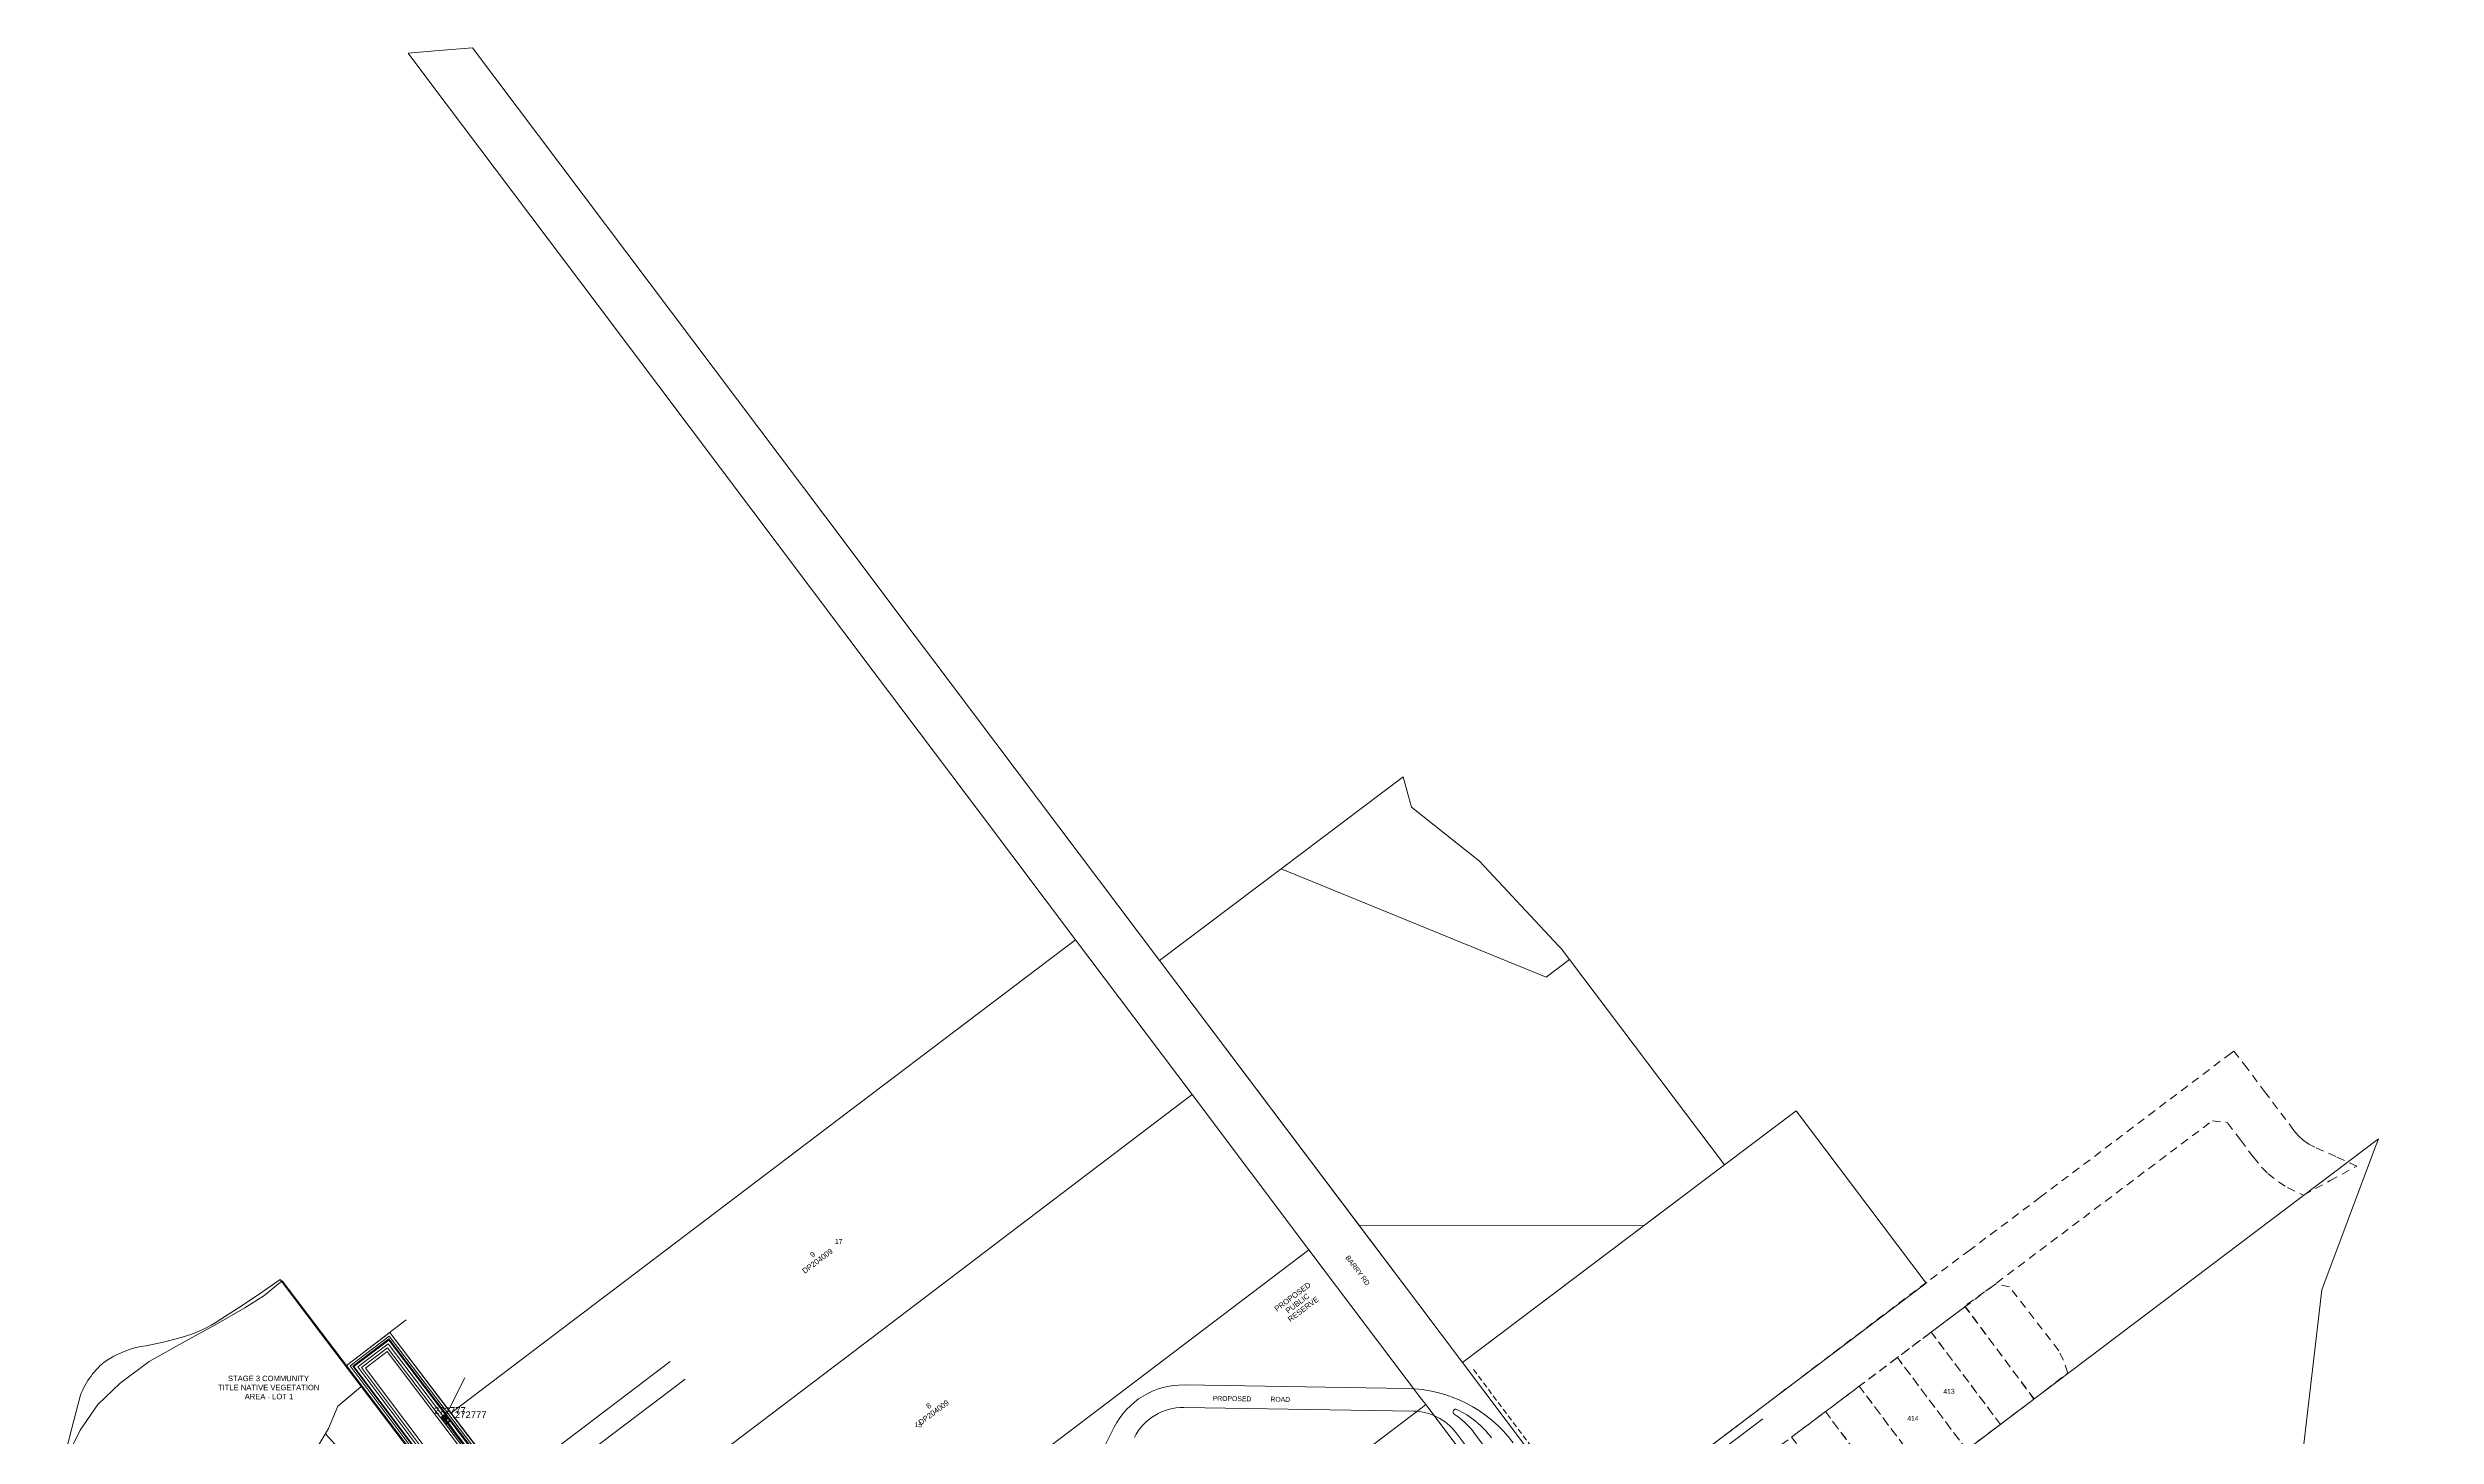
# Model space of a CAD drawing. Header units: metres. Extents: x 0 to 309348, y 0 to 6272736.
# Drawn here: x 308392 to 309270, y 6272226 to 6272736 of the extents above; entities that cross this region are included whole.
import ezdxf
from ezdxf.enums import TextEntityAlignment as Align

# ---------------------------------------------------------------- set-up
doc = ezdxf.new("R2010")
doc.units = ezdxf.units.M
for name, pattern in [('Cable Exist OH', [1, 1, 0]), ('Dash', [5, 3, -2]), ('DASHEDX2', [38.1, 25.4, -12.7])]:
    doc.linetypes.add(name, pattern=pattern)
doc.layers.get('0').update_dxf_attribs({"color": 6})
for name, color, linetype, lineweight in [('_User Miscellaneous1', 30, 'Continuous', 13), ('_User Miscellaneous2', 31, 'Continuous', 13), ('_User_LV_Exist', 5, 'Continuous', 35), ('Cadastre Developer_SP_EXT', 98, 'Continuous', 15), ('Cadastre Developer_SP_NEW', 92, 'Continuous', 15), ('Cadastre Land Parcels_SP_EXT', 118, 'Continuous', 15), ('Cadastre Roads_SP_EXT', 218, 'Continuous', 15), ('Cadastre Roads_SP_NEW', 214, 'Continuous', 15), ('Mains_LV_EXT', 163, 'Continuous', 25)]:
    doc.layers.add(name, color=color, linetype=linetype, lineweight=lineweight)
doc.layers.add('_User Miscellaneous10', color=252, linetype='Continuous', lineweight=13, plot=False, transparency=0.85)
doc.layers.add('SupportsOH_SP_TR_HV_LV_SL_EXT', color=7, linetype='Continuous')
doc.styles.add('ARIAL', font='arial.ttf', dxfattribs={"height": 2})
doc.styles.add('COLUMN_LABEL', font='arial.ttf', dxfattribs={"height": 2})
doc.styles.add('POLE_LABEL', font='arial.ttf', dxfattribs={"height": 2})
doc.styles.get("Standard").update_dxf_attribs({"font": 'arial.ttf'})

# ---------------------------------------------------------------- blocks, each defined once
blk = doc.blocks.new('POLE_EXT')
blk.add_hatch(color=256).paths.add_polyline_path([(-1, 0, 1), (1, 0, 1)])
blk.add_lwpolyline([(-1, 0, 1), (1, 0, 1)], format="xyb", close=True)
at = {"flags": 8}
blk.add_attdef('pNumber', text='', height=2, dxfattribs=at).set_placement((2.5, 2.5), align=Align.MIDDLE_CENTER)
at = {"style": 'POLE_LABEL', "flags": 9}
for tag, p in [('STRUCTURE_PLANT_NUMBER', (1.35, 0.03)), ('STREET_CODE', (1.35, -0.2))]:
    blk.add_attdef(tag, text='', height=0.2, dxfattribs=at).set_placement(p, align=Align.MIDDLE_LEFT)
at = {"flags": 1}
blk.add_attdef('Z', (1.35, -7.33), '', height=0.2, dxfattribs=at)
at = {"flags": 9}
for tag, p in [('OWNED_BY', (1.35, -0.4)), ('SPECIAL_USE', (1.35, -0.8)), ('STATE', (1.35, -1)), ('cLV', (1.35, -1.4)), ('hDepth', (1.35, -1.6)), ('hDia', (1.35, -1.8)), ('cHV', (1.35, -2)), ('cLinedev', (1.35, -3.4)), ('pExisting', (1.35, -3.8)), ('pFooting', (1.35, -4.4)), ('pNew', (1.35, -4.6)), ('pRelocate', (1.35, -5)), ('pRemove', (1.35, -5.2)), ('pReplace', (1.35, -5.4)), ('pStay', (1.35, -5.6)), ('pType', (1.35, -5.8)), ('cspan', (1.35, -6)), ('STREETNAME', (1.35, -6.2)), ('SUBURB', (1.35, -6.4)), ('OPERATED_BY', (1.36, -7.01)), ('PARENT', (1.35, -0.6)), ('USAGE', (1.35, -1.2)), ('LBRACKET', (1.35, -2.2)), ('LExisting', (1.35, -2.4)), ('LANTNUMBER', (1.35, -2.6)), ('LOther', (1.35, -2.8)), ('LRemove', (1.35, -3)), ('LEGEND', (1.35, -3.2)), ('LOCATION', (1.35, -3.6)), ('PFNUMBER', (1.35, -4)), ('NEWPFNUMBER', (1.35, -4.2)), ('NOTES', (1.35, -6.6)), ('MAINTAINED_BY', (1.36, -6.81))]:
    blk.add_attdef(tag, text='', height=0.2, dxfattribs=at).set_placement(p, align=Align.MIDDLE_LEFT)
blk = doc.blocks.new('End Shackle_EXT')
blk.add_wipeout([(0, 0.25), (1.81, 0.25), (1.82, -0.25), (0, -0.25)])
blk.add_line((1.81, -1), (1.81, 1))
at = {"flags": 1}
blk.add_attdef('Z', (0, 0), '', height=0.2, dxfattribs=at)
at = {"flags": 9}
for tag, p in [('CONNECTOR_TYPE', (0, 0)), ('CONSTRUCTED_VOLTAGE', (0, -0.2)), ('OPERATING_VOLTAGE', (0, -0.6)), ('ORIENTATION', (0, -0.8)), ('OWNED_BY', (0, -1)), ('STATE', (0, -1.2)), ('NO_PHASES', (0, -0.4)), ('USAGE', (0, -1.4)), ('NOTES', (0, -1.6))]:
    blk.add_attdef(tag, text='', height=0.2, dxfattribs=at).set_placement(p, align=Align.MIDDLE_LEFT)
blk = doc.blocks.new('BOND_OH_TERM')
for p, q in [((2, -1), (2, 1)), ((2, 0), (2.5, 0))]:
    blk.add_line(p, q)

msp = doc.modelspace()

# ---------------------------------------------------------------- linework, layer by layer
at = {"layer": '_User Miscellaneous1'}
msp.add_lwpolyline([(308490.44726, 6272221.29674), (308494.76932, 6272228.48022), (308498.20596, 6272236.72962), (308504.0243, 6272241.61715), (308506.81903, 6272243.96475), (308491.73007, 6272263.88882), (308477.02867, 6272283.30112), (308470.17121, 6272278.5852), (308463.41072, 6272273.9839), (308453.0595, 6272267.33863, -0.057372263), (308441.45118, 6272262.23942), (308434.62344, 6272260.42817), (308427.71018, 6272258.99828, 0.116631008), (308412.22447, 6272252.91144, 0.137089779), (308403.2923, 6272239.91124), (308400.4563, 6272228.6855), (308397.79014, 6272218.57546)], format="xyb", dxfattribs=at)
at = {"layer": '_User Miscellaneous10', "color": 253, "ltscale": 0.5}
msp.add_line((308501.30942, 6272251.76178), (308523.2888, 6272268.44407), dxfattribs=at)
at = {"layer": '_User Miscellaneous10', "linetype": 'DASHEDX2', "ltscale": 0.08}
msp.add_line((308915.62137, 6272250.24818), (309013.71705, 6272119.84076), dxfattribs=at)
at = {"layer": 'Cadastre Developer_SP_EXT', "linetype": 'Dash'}
msp.add_lwpolyline([(308972.95836, 6272180.54973), (309083.93236, 6272263.98924), (309187.29703, 6272341.7074), (309192.89721, 6272340.91352), (309197.60497, 6272334.64901), (309202.31279, 6272328.38457), (309205.33368, 6272324.67283), (309207.70116, 6272322.29991), (309211.55465, 6272319.21556), (309214.89994, 6272317.13003), (309220.7858, 6272314.33955), (309220.7858, 6272314.33955), (309230.58152, 6272319.68921), (309240.37724, 6272325.03887), (309232.68164, 6272328.50424), (309224.98604, 6272331.96961), (309222.75548, 6272333.14861), (309220.69108, 6272334.59905), (309218.83759, 6272336.2855), (309217.25508, 6272338.13026), (309206.80178, 6272352.03407), (309200.03596, 6272361.04293), (309195.13534, 6272367.31037), (309194.16058, 6272366.57673), (309124.03484, 6272313.59637), (309098.08826, 6272294.14165), (309082.28264, 6272282.36473), (308959.43203, 6272189.16774)], dxfattribs=at)
for points in [[(309121.69408, 6272239.37036), (309134.10309, 6272248.9189), (309132.60889, 6272253.61493), (309130.79446, 6272257.13693), (309112.75747, 6272280.61716), (309107.63448, 6272281.68439), (309096.32133, 6272273.57308), (309121.69408, 6272239.37036)], [(309096.36099, 6272273.33414), (309083.93236, 6272263.98924), (309109.34961, 6272230.04352), (309121.77825, 6272239.38842), (309096.36099, 6272273.33414)], [(309083.93236, 6272263.98924), (309071.50441, 6272254.64488), (309096.92166, 6272220.69916), (309109.34961, 6272230.04352), (309083.93236, 6272263.98924)], [(309071.50441, 6272254.64488), (309057.47785, 6272244.09856), (309082.89511, 6272210.15291), (309096.92166, 6272220.69916), (309071.50441, 6272254.64488)], [(309057.47785, 6272244.09856), (309045.0499, 6272234.7542), (309070.46716, 6272200.80848), (309082.89511, 6272210.15291), (309057.47785, 6272244.09856)], [(309045.0499, 6272234.7542), (309032.62195, 6272225.40978), (309058.16249, 6272191.21756), (309070.46716, 6272200.80848), (309045.0499, 6272234.7542)]]:
    msp.add_lwpolyline(points, close=True, dxfattribs=at)
at = {"layer": 'Cadastre Developer_SP_NEW'}
for p, q in [((308494.76932, 6272228.48022), (308498.20596, 6272236.72962)), ((308498.20596, 6272236.72962), (308505.09069, 6272242.51293)), ((308505.09069, 6272242.51293), (308506.81903, 6272243.96475)), ((308531.58681, 6272184.75887), (308493.59778, 6272226.53307))]:
    msp.add_line(p, q, dxfattribs=at)
at = {"layer": 'Cadastre Developer_SP_NEW', "linetype": 'Continuous'}
for points in [[(308855.14596, 6272294.29299), (308812.19997, 6272351.30198), (308691.434, 6272259.59496), (308583.03601, 6272177.28001), (308626.18799, 6272120.446), (308693.14403, 6272171.28496), (308855.14596, 6272294.29299)], [(308896.20102, 6272239.81402), (308855.14596, 6272294.29299), (308693.14403, 6272171.28496), (308626.18799, 6272120.446), (308669.33503, 6272063.60697), (308896.27902, 6272235.92801), (308898.09302, 6272237.30502), (308896.20102, 6272239.81402)], [(308940.44236, 6272181.05573), (308898.09406, 6272237.30582), (308896.28016, 6272235.92887), (308669.32838, 6272063.60192), (308711.90238, 6272007.53266), (308765.7124, 6272048.38774), (308871.34336, 6272128.22574), (308940.44236, 6272181.05573)]]:
    msp.add_lwpolyline(points, close=True, dxfattribs=at)
at = {"layer": 'Cadastre Developer_SP_NEW'}
msp.add_lwpolyline([(308494.76932, 6272228.48022), (308490.44726, 6272221.29674), (308486.48429, 6272213.75346), (308482.51868, 6272204.05361)], dxfattribs=at)
msp.add_lwpolyline([(308494.76932, 6272228.48022), (308490.44726, 6272221.29674), (308486.48429, 6272213.75346), (308482.51868, 6272204.05361)], dxfattribs=at)
at = {"layer": 'Cadastre Land Parcels_SP_EXT', "linetype": 'Continuous'}
for points in [[(308950.94914, 6272401.0018), (308947.90926, 6272405.03754), (308946.96533, 6272406.04497), (308917.87131, 6272437.1324), (308892.82362, 6272456.99602), (308891.63034, 6272461.45637), (308889.82137, 6272468.22566), (308844.99169, 6272434.37819), (308942.39271, 6272394.5468), (308950.94914, 6272401.0018)], [(308844.99169, 6272434.37819), (308800.25916, 6272400.59608), (308873.59388, 6272303.24532), (308978.5249, 6272303.28331), (309007.94417, 6272325.48854), (308950.94914, 6272401.0018), (308942.39271, 6272394.5468), (308844.99169, 6272434.37819)], [(308812.19997, 6272351.30198), (308769.29602, 6272408.27104), (308689.72299, 6272347.92997), (308539.77502, 6272234.22504), (308583.03601, 6272177.28001), (308691.434, 6272259.59496), (308812.19997, 6272351.30198)], [(308855.14596, 6272294.29299), (308812.19997, 6272351.30198), (308691.434, 6272259.59496), (308583.03601, 6272177.28001), (308626.18799, 6272120.446), (308693.14403, 6272171.28496), (308855.14596, 6272294.29299)], [(309082.08721, 6272281.92501), (309034.25527, 6272345.35825), (309007.94417, 6272325.48854), (308911.61162, 6272252.77622), (308959.42068, 6272189.26056), (309082.08721, 6272281.92501)], [(309269.57302, 6272094.18198), (309242.23602, 6272140.839), (309216.43503, 6272184.98703), (309227.54498, 6272279.53703), (309246.92701, 6272331.251), (309248.35402, 6272335.03296), (308994.31603, 6272143.108), (309059.88004, 6272056.30398), (309269.57302, 6272094.18198)], [(308978.5249, 6272303.28331), (308873.59388, 6272303.24532), (308895.51627, 6272274.14317), (308911.61162, 6272252.77622), (308978.5249, 6272303.28331)], [(308896.20102, 6272239.81402), (308855.14596, 6272294.29299), (308693.14403, 6272171.28496), (308626.18799, 6272120.446), (308669.33503, 6272063.60697), (308896.27902, 6272235.92801), (308898.09302, 6272237.30502), (308896.20102, 6272239.81402)], [(308583.20198, 6272143.85901), (308492.01896, 6272264.00303), (308477.72798, 6272282.80198), (308470.939, 6272277.31996), (308464.01699, 6272272.893), (308453.323, 6272266.79496), (308441.93304, 6272260.48403), (308428.85902, 6272253.14297), (308418.19798, 6272245.24401), (308409.93702, 6272237.38903), (308403.50499, 6272227.968), (308398.68097, 6272218.17598), (308395.10898, 6272205.60404), (308392.562, 6272191.65102), (308391.54997, 6272175.82499), (308393.09102, 6272162.647), (308394.38103, 6272152.265), (308393.77498, 6272141.54796), (308392.73999, 6272132.52602), (308392.21396, 6272122.91101), (308393.22997, 6272111.12497), (308393.257, 6272110.92498), (308583.20198, 6272143.85901)]]:
    msp.add_lwpolyline(points, close=True, dxfattribs=at)
at = {"layer": 'Cadastre Roads_SP_EXT', "linetype": 'Continuous'}
msp.add_lwpolyline([(308959.421, 6272189.26097), (308911.612, 6272252.77602), (308895.51598, 6272274.14301), (308800.25899, 6272400.59596), (308755.77099, 6272459.70897), (308716.183, 6272512.30096), (308707.77302, 6272523.47402), (308707.77302, 6272523.47402), (308685.75602, 6272552.73599), (308547.65501, 6272736.29202), (308533.84002, 6272735.13097), (308523.98404, 6272734.30196), (308531.57604, 6272724.18203), (308593.83901, 6272641.50498), (308695.02, 6272507.00597), (308734.77498, 6272454.16099), (308769.29599, 6272408.27096), (308812.20004, 6272351.30201), (308855.14604, 6272294.29297), (308896.20097, 6272239.81398), (308898.09301, 6272237.30398), (308941.02197, 6272180.28999)], dxfattribs=at)
at = {"layer": 'Cadastre Roads_SP_NEW'}
msp.add_line((308625.81033, 6272246.73106), (308568.488, 6272203.27519), dxfattribs=at)
at = {"layer": 'Cadastre Roads_SP_NEW', "color": 4, "linetype": 'Continuous', "ltscale": 2, "transparency": 33554495}
for p, q in [((308891.08846, 6272243.25326), (308809.31497, 6272244.55639)), ((308783.57986, 6272228.97219), (308776.0972, 6272214.08942)), ((308893.59141, 6272234.91232), (308809.18272, 6272236.25745)), ((308967.89391, 6272191.30564), (309022.07845, 6272232.08146)), ((308909.25564, 6272226.9376), (308972.27726, 6272143.15729)), ((308916.04301, 6272226.73116), (308948.20694, 6272183.97275))]:
    msp.add_line(p, q, dxfattribs=at)
at = {"layer": 'Cadastre Roads_SP_NEW'}
msp.add_lwpolyline([(308553.46439, 6272201.91775, -0.074135065), (308555.00879, 6272203.5012), (308620.358, 6272253.16805)], format="xyb", dxfattribs=at)
at = {"layer": 'Cadastre Roads_SP_NEW', "color": 4, "linetype": 'Continuous', "ltscale": 2, "transparency": 33554495}
for centre, radius, start, end in [((308808.86369, 6272216.26068), 28.3, 89.08701606, 153.30797694), ((308890.29141, 6272193.2603), 50, 36.95138891, 89.08701603), ((308808.86369, 6272216.26068), 20, 89.08701606, 153.30797694), ((308893.27237, 6272214.91555), 20, 36.95138885, 89.08701606), ((308909.12032, 6272234.65475), 1, 64.18590826, 236.09280764), ((308891.26914, 6272208.0966), 31, 36.95138891, 56.09280746), ((308894.31493, 6272204.04756), 35, 36.95138891, 64.18590826)]:
    msp.add_arc(centre, radius, start, end, dxfattribs=at)

# ---------------------------------------------------------------- block references
at = {"layer": 'SupportsOH_SP_TR_HV_LV_SL_EXT'}
ref = msp.add_blockref('POLE_EXT', (308537.37896, 6272232.39299), dxfattribs=at)
ref.add_attrib('ASSET_NUM', '272777', dxfattribs={"layer": '0', "height": 2.5, "style": 'POLE_LABEL'}).set_placement((308539.37896, 6272233.14299), align=Align.BOTTOM_CENTER)

# ---------------------------------------------------------------- texts
at = {"layer": '_User Miscellaneous1', "insert": (308453.81055, 6272247.95012), "char_height": 2, "width": 37.6119019, "attachment_point": 1, "style": 'COLUMN_LABEL'}
msp.add_mtext('\\pi3.9772;STAGE 3 COMMUNITY \\P\\pi0.32369;TITLE NATIVE VEGETATION \\P\\pi10.135;AREA - LOT 1', dxfattribs=at)
at = {"layer": '_User Miscellaneous10', "transparency": 33554610, "style": 'ARIAL'}
for s, p in [('DP204009', (308675.0947, 6272289.33148)), ('9', (308673.28719, 6272291.73437)), ('PROPOSED ', (308850.06372, 6272276.42506)), ('PUBLIC ', (308851.87123, 6272274.02217)), ('RESERVE', (308853.67874, 6272271.61929)), ('DP204009', (308717.80951, 6272233.66318)), ('8', (308716.002, 6272236.06607))]:
    msp.add_text(s, height=2, rotation=36.95138889, dxfattribs=at).set_placement(p, align=Align.CENTER)
at = {"layer": '_User Miscellaneous10', "color": 128, "ltscale": 20, "style": 'ARIAL'}
msp.add_text('PROPOSED          ROAD', height=1.8, rotation=359.08701606, dxfattribs=at).set_placement((308834.02193, 6272238.52283), align=Align.CENTER)
msp.add_text('PROPOSED          ROAD', height=1.8, rotation=359.08701606, dxfattribs=at).set_placement((308834.02193, 6272238.52283), align=Align.CENTER)
msp.add_text('PROPOSED          ROAD', height=1.8, rotation=359.08701606, dxfattribs=at).set_placement((308834.02193, 6272238.52283), align=Align.CENTER)
at = {"layer": 'Cadastre Developer_SP_EXT'}
for s, p in [('413', (309088.34683, 6272241.31476)), ('414', (309075.11956, 6272231.36943))]:
    msp.add_text(s, height=1.8, dxfattribs=at).set_placement(p)
at = {"layer": 'Cadastre Land Parcels_SP_EXT'}
for s, p in [('17', (308680.91066, 6272296.43381)), ('15', (308710.19131, 6272229.03348))]:
    msp.add_text(s, height=1.8, dxfattribs=at).set_placement(p)
at = {"layer": 'Cadastre Roads_SP_EXT'}
msp.add_text('BARRY RD', height=1.8, rotation=307.040588, dxfattribs=at).set_placement((308868.46673, 6272291.33778))

# ---------------------------------------------------------------- next in the draw order: block references
at = {"layer": 'Mains_LV_EXT', "rotation": 305.307995355901}
msp.add_blockref('End Shackle_EXT', (308537.37898, 6272232.39296), dxfattribs=at)

# ---------------------------------------------------------------- next in the draw order: linework, layer by layer
at = {"layer": '_User Miscellaneous1', "linetype": 'Cable Exist OH'}
msp.add_lwpolyline([(308579.67802, 6272175.10202), (308538.56695, 6272230.78404)], dxfattribs=at)
at = {"layer": '_User Miscellaneous10', "color": 253, "ltscale": 0.5}
for p, q in [((308539.77502, 6272234.22504), (308517.25693, 6272263.86591)), ((308572.14825, 6272191.61171), (308539.77502, 6272234.22504))]:
    msp.add_line(p, q, dxfattribs=at)
at = {"layer": '_User Miscellaneous10', "ltscale": 0.5, "flags": 128}
for points in [[(308554.30633, 6272181.261), (308556.72867, 6272178.06244), (308572.14825, 6272191.61171), (308517.25693, 6272263.86591), (308501.30942, 6272251.76178), (308544.34264, 6272194.41791), (308531.58681, 6272184.75887), (308524.86472, 6272179.63317, 0.082272815), (308519.6483, 6272173.55654, 0.088427085), (308516.54851, 6272165.53609), (308512.28017, 6272138.74933), (308511.37091, 6272132.71941, 0.059489273), (308511.47537, 6272123.8281), (308525.95775, 6272044.46539), (308522.74385, 6272039.80882), (308463.01045, 6272028.84718)], [(308555.10352, 6272181.86473), (308556.87653, 6272179.52358), (308570.78867, 6272191.74826), (308517.06532, 6272262.46505), (308502.70622, 6272251.56652), (308545.74011, 6272194.22175), (308532.19183, 6272183.96265), (308525.48946, 6272178.852, 0.082030145), (308520.50332, 6272173.03795, 0.088244634), (308517.53332, 6272165.36157), (308513.26837, 6272138.59609), (308512.36292, 6272132.5915, 0.059173519), (308512.46364, 6272123.9829), (308527.01578, 6272044.23788), (308523.33164, 6272038.89999), (308463.19094, 6272027.86361)], [(308555.90071, 6272182.46846), (308557.02439, 6272180.98471), (308569.4291, 6272191.8848), (308516.8737, 6272261.06419), (308504.10301, 6272251.37127), (308547.13757, 6272194.0256), (308532.79685, 6272183.16644), (308526.11461, 6272178.07114, 0.081771478), (308521.35835, 6272172.51937, 0.088050157), (308518.51806, 6272165.18669), (308514.25657, 6272138.44286), (308513.35499, 6272132.46388, 0.058844526), (308513.45197, 6272124.13735), (308528.07381, 6272044.01037), (308523.91944, 6272037.99115), (308463.37144, 6272026.88003)], [(308556.6979, 6272183.07219), (308557.17225, 6272182.44585), (308568.06952, 6272192.02135), (308516.68209, 6272259.66334), (308505.4998, 6272251.17601), (308548.53504, 6272193.82945), (308533.40186, 6272182.37022), (308526.74017, 6272177.29059, 0.081494977), (308522.21337, 6272172.00078, 0.087842269), (308519.50275, 6272165.0114), (308515.24477, 6272138.28962), (308514.34709, 6272132.33657, 0.058501341), (308514.44036, 6272124.29146), (308529.13184, 6272043.78286), (308524.50723, 6272037.08232), (308463.55193, 6272025.89646)], [(308557.28847, 6272183.87918), (308566.70995, 6272192.15789), (308516.49047, 6272258.26248), (308506.8966, 6272250.98076), (308549.9325, 6272193.6333), (308534.00688, 6272181.57401), (308527.36619, 6272176.51039, 0.081198494), (308523.0684, 6272171.48219, 0.087619357), (308520.48737, 6272164.8357), (308516.23296, 6272138.13639), (308515.33925, 6272132.20957, 0.058142914), (308515.42882, 6272124.44519), (308530.18987, 6272043.55536), (308525.09502, 6272036.17349), (308463.73243, 6272024.91288)], [(308556.62839, 6272184.63038), (308565.35037, 6272192.29444), (308516.29885, 6272256.86163), (308508.29339, 6272250.7855), (308551.32997, 6272193.43715), (308534.6119, 6272180.77779), (308527.99269, 6272175.73056, 0.080879497), (308523.92342, 6272170.96361, 0.087379519), (308521.47191, 6272164.65954), (308517.22116, 6272137.98315), (308516.33145, 6272132.08291, 0.057768082), (308516.41735, 6272124.59853), (308531.2479, 6272043.32785), (308525.68281, 6272035.26465), (308463.91292, 6272023.9293)]]:
    msp.add_lwpolyline(points, format="xyb", dxfattribs=at)
at = {"layer": '_User Miscellaneous10', "color": 4, "ltscale": 0.5, "flags": 128}
msp.add_lwpolyline([(308555.66156, 6272182.28734), (308556.98003, 6272180.54637), (308569.83697, 6272191.84384), (308516.93119, 6272261.48445), (308503.68397, 6272251.42984), (308546.71833, 6272194.08445), (308532.61534, 6272183.4053), (308525.92702, 6272178.30536, 0.081850862), (308521.10184, 6272172.67494, 0.088109841), (308518.22265, 6272165.23919), (308513.96011, 6272138.48883), (308513.05736, 6272132.50213, 0.058944669), (308513.15546, 6272124.09105), (308527.7564, 6272044.07863), (308523.7431, 6272038.2638), (308463.31729, 6272027.1751)], format="xyb", dxfattribs=at)
at = {"layer": '_User Miscellaneous10', "color": 6, "transparency": 33554687}
msp.add_lwpolyline([(308544.88845, 6272247.16442), (308537.37897, 6272232.39292)], dxfattribs=at)
at = {"layer": '_User_LV_Exist', "linetype": 'Cable Exist OH'}
msp.add_lwpolyline([(308579.67802, 6272175.10202), (308538.56695, 6272230.78404)], dxfattribs=at)
at = {"layer": 'Cadastre Developer_SP_NEW'}
msp.add_line((308506.81903, 6272243.96475), (308544.34264, 6272194.41791), dxfattribs=at)
at = {"layer": 'Cadastre Developer_SP_NEW', "linetype": 'Continuous'}
msp.add_lwpolyline([(308812.19997, 6272351.30198), (308769.29602, 6272408.27104), (308689.72299, 6272347.92997), (308539.77502, 6272234.22504), (308583.03601, 6272177.28001), (308691.434, 6272259.59496), (308812.19997, 6272351.30198)], close=True, dxfattribs=at)
at = {"layer": 'Cadastre Roads_SP_NEW', "color": 4, "linetype": 'Continuous', "ltscale": 2, "transparency": 33554495}
msp.add_line((308536.58025, 6272232.80093), (308654.16954, 6272077.53129), dxfattribs=at)
at = {"layer": 'Mains_LV_EXT', "linetype": 'Cable Exist OH'}
msp.add_lwpolyline([(308579.67802, 6272175.10202), (308537.37902, 6272232.39302)], dxfattribs=at)

# ---------------------------------------------------------------- next in the draw order: block references
at = {"layer": '_User Miscellaneous1'}
ref = msp.add_blockref('POLE_EXT', (308537.37896, 6272232.39299), dxfattribs=at)
ref.add_attrib('ASSET_NUM', '272777', dxfattribs={"layer": '0', "height": 2.5, "style": 'POLE_LABEL'}).set_placement((308547.03622, 6272231.59718), align=Align.BOTTOM_CENTER)
at = {"layer": '_User Miscellaneous1', "ltscale": 0.7, "rotation": 306.4391376799809}
msp.add_blockref('BOND_OH_TERM', (308537.37902, 6272232.39302), dxfattribs=at)
at = {"layer": '_User Miscellaneous2'}
ref = msp.add_blockref('POLE_EXT', (308537.37896, 6272232.39299), dxfattribs=at)
ref.add_attrib('ASSET_NUM', '272777', dxfattribs={"layer": '0', "height": 2.5, "style": 'POLE_LABEL'}).set_placement((308539.37896, 6272233.14299), align=Align.BOTTOM_CENTER)
at = {"layer": '_User_LV_Exist'}
ref = msp.add_blockref('POLE_EXT', (308537.37896, 6272232.39299), dxfattribs=at)
ref.add_attrib('ASSET_NUM', '272777', dxfattribs={"layer": '0', "height": 2.5, "style": 'POLE_LABEL'}).set_placement((308539.37896, 6272233.14299), align=Align.BOTTOM_CENTER)
at = {"layer": '_User_LV_Exist', "ltscale": 0.7, "rotation": 306.4391376799809}
msp.add_blockref('BOND_OH_TERM', (308537.37902, 6272232.39302), dxfattribs=at)

doc.saveas('drawing.dxf')
